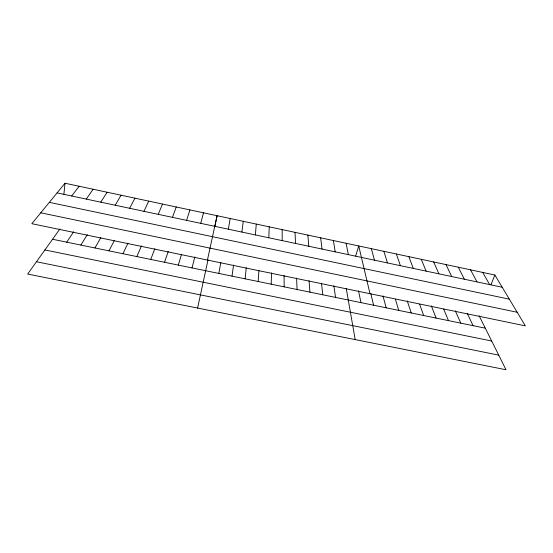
<?xml version="1.0" encoding="UTF-8"?>
<svg xmlns="http://www.w3.org/2000/svg" width="553" height="553" viewBox="0 0 553 553"><rect width="100%" height="100%" fill="white"/><g stroke="black" fill="none" stroke-linecap="round" stroke-linejoin="round"><path stroke-width="0.83" d="M271.198 284.187L271.516 272.85M268.806 237.783L269.242 226.848M258.189 281.512L258.915 270.237M255.375 234.935L256.274 224.076M245.131 278.83L246.258 267.673M63.892 194.207L65.012 183.237L494.88 275.028L525.35 325.876L31.839 223.702L65.012 183.237M241.889 232.073L243.258 221.297M232.025 276.134L233.56 265.046M228.354 229.205L230.193 218.511M218.87 273.431L220.82 262.405M214.917 226.225L217.073 215.711L207.43 260.055M197.601 308.062L208.032 259.758M192.009 267.915L194.822 256.965M200.711 223.343L203.518 212.815M178.308 265.094L181.557 254.214M355.648 256.06L358.731 245.954L369.998 293.712M186.61 220.357L189.9 209.905M164.545 262.267L168.236 251.456M172.446 217.357L176.234 206.988M150.734 259.433L154.868 248.691M490.946 284.74L494.88 275.028M158.22 214.343L162.52 204.057M136.868 256.578L141.444 245.912M143.946 211.315L148.75 201.119M122.953 253.723L127.978 243.12M108.982 250.848L114.457 240.32M129.616 208.274L134.925 198.168M94.957 247.965L100.888 237.507M115.224 205.225L121.052 195.202M80.876 245.076L87.298 234.645M100.777 202.163L107.123 192.23M66.74 242.166L73.632 231.811M86.275 199.087L93.139 189.244M59.911 228.97L27.65 274.06L506.002 369.763L479.085 315.708M71.71 196.004L79.107 186.25M36.443 261.763L498.723 355.137M44.89 249.956L491.7 341.028M52.549 239.255L485.299 328.185M40.777 212.801L517.193 312.265M57.09 192.9L502.207 287.256M49.341 202.35L509.341 299.166M482.721 272.429L489.64 284.595M470.52 269.823L477.032 281.919M458.278 267.21L464.375 279.237M445.988 264.59L451.677 276.541M467.237 313.288L473.064 325.669M433.656 261.956L438.923 273.839M455.319 310.821L460.787 323.146M443.679 309.113L448.462 320.616M421.275 259.309L426.128 271.129M431.368 305.857L436.096 318.072M408.861 256.661L413.285 268.405M419.63 304.219L423.681 315.521M396.39 254L400.393 265.675M407.257 300.908L411.225 312.963M383.886 251.325L387.459 262.931M395.374 299.201L398.727 310.392M371.333 248.643L374.471 260.18M382.966 295.883L386.181 307.814M370.759 293.353L373.586 305.228M358.517 290.864L360.95 302.629M346.081 243.258L348.349 254.643M346.219 288.32L355.192 339.59M333.397 240.548L335.215 251.857M333.881 285.763L335.54 297.41M320.657 237.825L322.033 249.064M321.493 283.198L322.765 294.784M307.876 235.094L308.802 246.258M309.065 280.627L309.943 292.15M295.046 232.357L295.523 243.444M296.595 278.041L297.072 289.502M284.083 275.449L284.159 286.848M282.168 229.606L282.189 240.617"/></g></svg>
